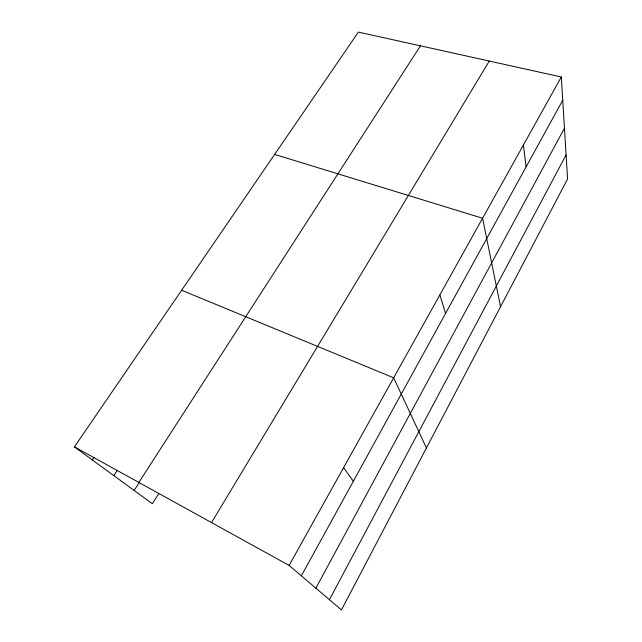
<?xml version="1.0" encoding="UTF-8"?>
<svg xmlns="http://www.w3.org/2000/svg" width="642" height="642" viewBox="0 0 642 642"><rect width="100%" height="100%" fill="white"/><g stroke="black" fill="none" stroke-linecap="round" stroke-linejoin="round"><path stroke-width="0.96" d="M329.442 599.684L566.1 154.915M315.872 588.152L564.454 128.215M301.363 575.834L562.737 100.224M561.309 76.984L567.576 178.974L341.464 609.9L289.109 565.425L561.309 76.984L358.38 32.1L74.424 446.864L152.339 503.737L158.726 493.642M211.531 522.58L489.268 61.054M138.849 482.447L420.462 45.831M134.146 490.464L139.563 482.07M113.827 475.626L117.109 470.65M92.36 459.961L94.037 457.465M274.64 154.417L482.591 218.24L500.543 306.732M181.646 290.256L393.666 377.817L426.44 447.947M74.424 446.864L289.109 565.425M343.59 467.673L353.333 481.267M439.85 294.927L445.588 313.4M523.407 144.996L526.087 166.912"/></g></svg>
